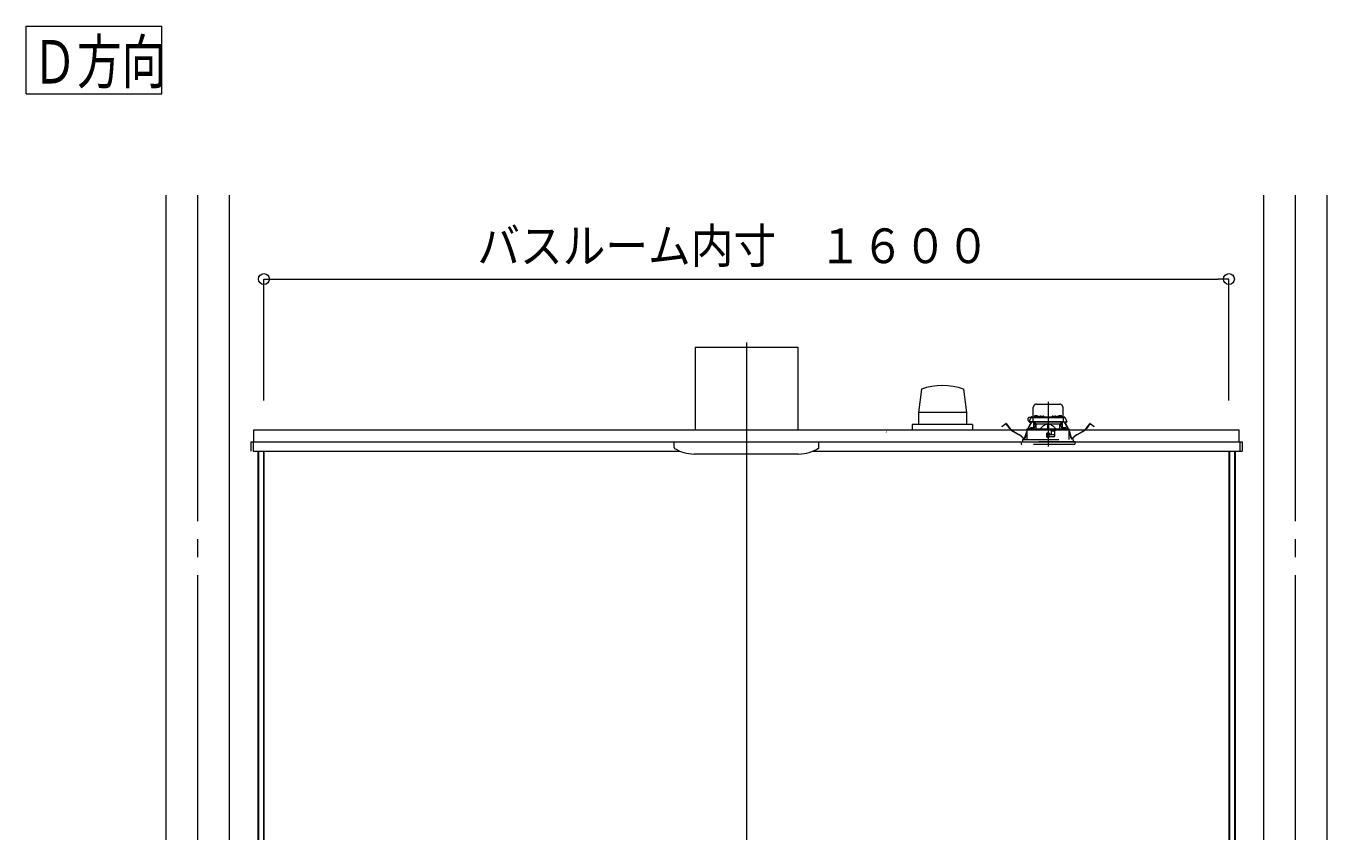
# Model space of a CAD drawing. Units: millimetres on the paper. Extents: x -305 to 305, y -152 to 152.
# Drawn here: x -139.7 to -67.8, y -46.2 to -1.7 of the extents above; entities that cross this region are included whole.
import ezdxf
from ezdxf.enums import TextEntityAlignment as Align

# ---------------------------------------------------------------- set-up
doc = ezdxf.new("R2010")
doc.units = ezdxf.units.MM
doc.linetypes.add('DASHED2', pattern=[3, 2, -1])
doc.linetypes.add('LONG_CHAIN', pattern=[21, 18, -1, 1, -1])
doc.layers.add('0-0_0', color=7, linetype='Continuous', lineweight=9)
doc.layers.add('0-1_VIEW0001', color=7, linetype='Continuous', lineweight=9)
doc.styles.add('ＭＳ ゴシック', font='')
doc.styles.get('ＭＳ ゴシック').set_extended_font_data('MS Gothic')

# ---------------------------------------------------------------- blocks, each defined once
blk = doc.blocks.new('_ORIGIN')
at = {"layer": '0-0_0'}
blk.add_line((0, 0), (-1, 0), dxfattribs=at)
blk.add_circle((0, 0), 0.5, dxfattribs=at)

msp = doc.modelspace()

# ---------------------------------------------------------------- linework, layer by layer
at = {"layer": '0-0_0'}
for p, q in [((-126.591, -22.398), (-126.591, -15.687)), ((-125.991, -15.687), (-73.858, -15.687)), ((-73.258, -22.398), (-73.258, -15.687))]:
    msp.add_line(p, q, dxfattribs=at)
at = {"layer": '0-1_VIEW0001'}
for p, q in [((-139.743, -5.461), (-139.743, -1.711)), ((-139.743, -1.711), (-132.243, -1.711)), ((-132.243, -5.461), (-132.243, -1.711)), ((-139.743, -5.461), (-132.243, -5.461)), ((-132.008, -11.053), (-132.008, -96.553)), ((-128.508, -11.053), (-128.508, -96.553)), ((-71.341, -11.053), (-71.341, -96.553)), ((-67.841, -11.053), (-67.841, -96.553)), ((-102.758, -19.453), (-102.758, -24.02)), ((-102.758, -19.453), (-97.091, -19.453)), ((-97.091, -19.453), (-97.091, -24.02)), ((-90.259, -21.771), (-90.417, -23.054)), ((-87.925, -21.77), (-87.767, -23.054)), ((-90.758, -23.72), (-90.758, -24.02)), ((-87.425, -23.72), (-90.758, -23.72)), ((-87.766, -23.054), (-90.416, -23.054)), ((-90.416, -23.054), (-90.416, -23.72)), ((-87.766, -23.054), (-87.766, -23.72)), ((-87.425, -23.72), (-87.425, -24.02)), ((-127.158, -24.02), (-72.691, -24.02)), ((-127.158, -24.687), (-127.158, -24.02)), ((-72.691, -24.687), (-72.691, -24.02)), ((-127.325, -24.687), (-127.325, -25.187)), ((-127.325, -24.687), (-72.525, -24.687)), ((-127.158, -24.687), (-127.191, -24.687)), ((-127.191, -24.687), (-127.191, -25.187)), ((-103.925, -24.984), (-103.925, -24.687)), ((-95.925, -24.984), (-95.925, -24.687)), ((-72.681, -24.687), (-72.691, -24.687)), ((-72.681, -24.687), (-72.658, -24.687)), ((-72.658, -24.687), (-72.658, -24.977)), ((-72.658, -24.687), (-72.658, -25.187)), ((-72.525, -24.687), (-72.525, -25.187)), ((-127.191, -25.187), (-103.618, -25.187)), ((-126.931, -25.187), (-126.931, -89.287)), ((-126.891, -25.187), (-126.891, -89.52)), ((-126.615, -25.187), (-126.615, -90.553)), ((-126.591, -25.187), (-126.591, -90.553)), ((-97.043, -25.353), (-102.819, -25.353)), ((-99.925, -25.187), (-99.925, -76.953)), ((-96.231, -25.187), (-72.525, -25.187)), ((-73.258, -25.187), (-73.258, -90.62)), ((-73.235, -25.187), (-73.235, -90.553)), ((-72.958, -25.187), (-72.958, -89.52)), ((-72.918, -25.187), (-72.918, -89.353))]:
    msp.add_line(p, q, dxfattribs=at)
at = {"layer": '0-1_VIEW0001', "linetype": 'LONG_CHAIN'}
for p, q in [((-130.258, -11.053), (-130.258, -106.887)), ((-69.591, -11.053), (-69.591, -106.887)), ((-99.925, -19.184), (-99.925, -25.848)), ((-83.258, -22.475), (-83.258, -24.936))]:
    msp.add_line(p, q, dxfattribs=at)
at = {"layer": '0-1_VIEW0001', "linetype": 'DASHED2'}
for p, q in [((-84.08, -23.307), (-84.071, -22.764)), ((-83.904, -22.6), (-82.612, -22.6)), ((-82.445, -22.764), (-82.435, -23.307)), ((-85.736, -23.783), (-85.601, -23.68)), ((-85.594, -23.689), (-85.729, -23.792)), ((-85.378, -23.943), (-85.571, -23.692)), ((-85.561, -23.685), (-85.369, -23.936)), ((-84.368, -23.97), (-84.232, -23.681)), ((-84.222, -23.686), (-84.355, -23.97)), ((-84.267, -23.59), (-84.285, -23.59)), ((-84.19, -23.33), (-84.28, -23.33)), ((-84.082, -23.59), (-84.267, -23.59)), ((-84.222, -23.686), (-84.232, -23.681)), ((-84.193, -23.626), (-84.222, -23.686)), ((-84.204, -23.359), (-84.192, -23.333)), ((-84.189, -23.59), (-84.204, -23.621)), ((-84.177, -23.59), (-84.193, -23.626)), ((-84.192, -23.333), (-84.189, -23.326)), ((-84.174, -23.34), (-84.063, -23.34)), ((-84.158, -23.307), (-83.896, -23.307)), ((-84.097, -23.373), (-84.1, -23.573)), ((-83.962, -23.573), (-84.1, -23.573)), ((-84.097, -23.307), (-84.096, -23.277)), ((-83.951, -23.59), (-84.082, -23.59)), ((-84.08, -23.26), (-84.08, -23.26)), ((-84.063, -23.34), (-83.941, -23.34)), ((-83.937, -23.727), (-84.053, -23.967)), ((-84.041, -23.943), (-84.041, -23.59)), ((-84.025, -23.59), (-84.025, -23.727)), ((-83.929, -23.727), (-84.025, -23.727)), ((-84.014, -23.279), (-84.016, -23.307)), ((-83.938, -23.663), (-84.011, -23.59)), ((-83.977, -23.246), (-83.978, -23.246)), ((-82.554, -23.573), (-83.962, -23.573)), ((-82.564, -23.59), (-83.951, -23.59)), ((-83.941, -23.34), (-82.575, -23.34)), ((-83.908, -23.966), (-83.908, -23.693)), ((-83.897, -23.312), (-83.9, -23.34)), ((-83.871, -23.246), (-83.873, -23.246)), ((-83.86, -23.28), (-83.861, -23.28)), ((-83.755, -23.28), (-83.756, -23.28)), ((-83.72, -23.307), (-83.694, -23.307)), ((-83.716, -23.34), (-83.719, -23.312)), ((-83.694, -23.29), (-83.695, -23.34)), ((-83.66, -23.257), (-83.522, -23.257)), ((-83.488, -23.34), (-83.489, -23.29)), ((-83.488, -23.307), (-83.027, -23.307)), ((-83.283, -23.693), (-83.283, -23.96)), ((-83.233, -23.693), (-83.233, -23.96)), ((-83.027, -23.29), (-83.028, -23.34)), ((-82.994, -23.257), (-82.855, -23.257)), ((-82.821, -23.34), (-82.822, -23.29)), ((-82.822, -23.307), (-82.796, -23.307)), ((-82.797, -23.312), (-82.8, -23.34)), ((-82.76, -23.28), (-82.761, -23.28)), ((-82.655, -23.28), (-82.656, -23.28)), ((-82.643, -23.246), (-82.645, -23.246)), ((-82.62, -23.307), (-82.357, -23.307)), ((-82.616, -23.34), (-82.619, -23.312)), ((-82.608, -23.966), (-82.608, -23.693)), ((-82.491, -23.727), (-82.587, -23.727)), ((-82.463, -23.967), (-82.579, -23.727)), ((-82.505, -23.59), (-82.577, -23.663)), ((-82.575, -23.34), (-82.452, -23.34)), ((-82.434, -23.59), (-82.564, -23.59)), ((-82.415, -23.573), (-82.554, -23.573)), ((-82.538, -23.246), (-82.539, -23.246)), ((-82.5, -23.307), (-82.502, -23.279)), ((-82.491, -23.727), (-82.491, -23.59)), ((-82.475, -23.59), (-82.475, -23.943)), ((-82.452, -23.34), (-82.342, -23.34)), ((-82.436, -23.26), (-82.436, -23.26)), ((-82.249, -23.59), (-82.434, -23.59)), ((-82.419, -23.277), (-82.419, -23.307)), ((-82.419, -23.373), (-82.415, -23.573)), ((-82.415, -23.573), (-82.248, -23.573)), ((-82.322, -23.626), (-82.339, -23.59)), ((-82.327, -23.326), (-82.324, -23.333)), ((-82.312, -23.621), (-82.326, -23.59)), ((-82.324, -23.333), (-82.312, -23.359)), ((-82.312, -23.359), (-82.212, -23.573)), ((-82.312, -23.621), (-82.283, -23.681)), ((-82.283, -23.681), (-82.294, -23.686)), ((-82.161, -23.97), (-82.294, -23.686)), ((-82.283, -23.681), (-82.148, -23.97)), ((-82.23, -23.59), (-82.249, -23.59)), ((-82.212, -23.573), (-82.248, -23.573)), ((-81.147, -23.936), (-80.954, -23.685)), ((-80.945, -23.692), (-81.138, -23.943)), ((-80.787, -23.792), (-80.922, -23.689)), ((-80.915, -23.68), (-80.78, -23.783)), ((-85.815, -23.844), (-85.736, -23.783)), ((-85.808, -23.853), (-85.815, -23.844)), ((-85.729, -23.792), (-85.808, -23.853)), ((-84.87, -24.286), (-85.163, -24.127)), ((-85.157, -24.117), (-84.864, -24.276)), ((-84.539, -24.461), (-84.524, -24.375)), ((-84.513, -24.377), (-84.527, -24.463)), ((-84.455, -24.156), (-84.43, -24.103)), ((-84.43, -24.13), (-84.445, -24.161)), ((-84.43, -24.027), (-84.431, -24.553)), ((-84.424, -23.987), (-84.424, -24.027)), ((-84.407, -23.97), (-84.423, -23.987)), ((-84.407, -23.97), (-83.258, -23.96)), ((-84.248, -23.94), (-84.251, -23.968)), ((-84.251, -23.968), (-84.067, -23.968)), ((-84.211, -23.908), (-84.212, -23.908)), ((-84.106, -23.908), (-84.107, -23.908)), ((-84.067, -23.968), (-84.07, -23.94)), ((-83.333, -24.2), (-83.331, -24.42)), ((-83.326, -24.29), (-83.332, -24.29)), ((-83.188, -24.193), (-83.326, -24.193)), ((-83.325, -24.345), (-83.326, -24.194)), ((-83.258, -24.343), (-83.325, -24.345)), ((-83.325, -24.41), (-83.325, -24.345)), ((-83.258, -24.41), (-83.325, -24.41)), ((-83.324, -24.427), (-83.188, -24.427)), ((-83.258, -23.96), (-82.109, -23.97)), ((-83.258, -24.193), (-83.258, -24.343)), ((-83.191, -24.345), (-83.258, -24.343)), ((-83.191, -24.41), (-83.258, -24.41)), ((-83.191, -24.345), (-83.189, -24.193)), ((-83.191, -24.41), (-83.191, -24.345)), ((-82.886, -24.29), (-83.19, -24.29)), ((-83.181, -24.239), (-83.181, -24.2)), ((-83.181, -24.42), (-83.181, -24.387)), ((-83.151, -24.274), (-83.178, -24.246)), ((-83.171, -24.377), (-82.888, -24.377)), ((-83.091, -24.277), (-83.144, -24.277)), ((-83.115, -24.027), (-82.848, -24.027)), ((-82.882, -24.093), (-83.081, -24.093)), ((-82.887, -24.377), (-82.882, -24.061)), ((-82.881, -24.06), (-82.868, -24.047)), ((-82.881, -24.37), (-82.881, -24.06)), ((-82.446, -23.94), (-82.448, -23.968)), ((-82.448, -23.968), (-82.265, -23.968)), ((-82.409, -23.908), (-82.41, -23.908)), ((-82.303, -23.908), (-82.305, -23.908)), ((-82.265, -23.968), (-82.268, -23.94)), ((-82.092, -23.987), (-82.109, -23.97)), ((-82.092, -24.027), (-82.092, -23.987)), ((-82.084, -24.553), (-82.086, -24.027)), ((-82.085, -24.103), (-82.06, -24.156)), ((-82.071, -24.161), (-82.085, -24.13)), ((-81.989, -24.463), (-82.003, -24.377)), ((-81.992, -24.375), (-81.977, -24.461)), ((-81.651, -24.276), (-81.358, -24.117)), ((-81.353, -24.127), (-81.646, -24.286)), ((-80.707, -23.853), (-80.787, -23.792)), ((-80.78, -23.783), (-80.7, -23.844)), ((-80.7, -23.844), (-80.707, -23.853)), ((-81.758, -24.687), (-84.758, -24.687)), ((-84.758, -24.687), (-84.749, -24.79)), ((-84.668, -24.553), (-81.848, -24.553)), ((-84.668, -24.553), (-84.668, -24.687)), ((-81.848, -24.687), (-81.848, -24.553)), ((-81.767, -24.79), (-81.758, -24.687))]:
    msp.add_line(p, q, dxfattribs=at)
for points in [[(-84.1, -23.573), (-84.267, -23.573), (-84.304, -23.573), (-84.204, -23.359)], [(-84.232, -23.681), (-84.204, -23.621), (-84.193, -23.626)], [(-83.938, -23.663), (-83.908, -23.693), (-83.283, -23.693)], [(-83.913, -23.242), (-83.913, -23.246), (-83.936, -23.246), (-83.936, -23.242)], [(-83.929, -23.727), (-83.927, -23.723), (-83.925, -23.719), (-83.923, -23.715), (-83.921, -23.71), (-83.919, -23.706), (-83.917, -23.702), (-83.915, -23.698), (-83.913, -23.694), (-83.911, -23.69)], [(-83.796, -23.275), (-83.796, -23.28), (-83.82, -23.28), (-83.82, -23.275)], [(-83.283, -23.704), (-83.309, -23.707), (-83.335, -23.711), (-83.36, -23.718), (-83.385, -23.726), (-83.409, -23.736), (-83.433, -23.747), (-83.456, -23.76), (-83.478, -23.773), (-83.5, -23.788), (-83.521, -23.803), (-83.542, -23.819), (-83.562, -23.835), (-83.582, -23.853), (-83.601, -23.87), (-83.62, -23.888), (-83.639, -23.907), (-83.657, -23.926), (-83.675, -23.945), (-83.692, -23.964)], [(-83.233, -23.693), (-83.258, -23.693), (-83.283, -23.693)], [(-83.233, -23.693), (-82.608, -23.693), (-82.577, -23.663)], [(-82.823, -23.964), (-82.843, -23.943), (-82.863, -23.921), (-82.884, -23.9), (-82.904, -23.88), (-82.926, -23.86), (-82.948, -23.84), (-82.97, -23.822), (-82.993, -23.804), (-83.017, -23.787), (-83.042, -23.771), (-83.067, -23.756), (-83.093, -23.742), (-83.119, -23.731), (-83.147, -23.721), (-83.175, -23.713), (-83.204, -23.708), (-83.233, -23.704)], [(-82.696, -23.275), (-82.696, -23.28), (-82.72, -23.28), (-82.72, -23.275)], [(-82.604, -23.69), (-82.602, -23.694), (-82.6, -23.698), (-82.599, -23.702), (-82.597, -23.706), (-82.595, -23.71), (-82.593, -23.715), (-82.591, -23.719), (-82.589, -23.723), (-82.587, -23.727)], [(-82.58, -23.242), (-82.58, -23.246), (-82.603, -23.246), (-82.603, -23.242)], [(-82.294, -23.686), (-82.322, -23.626), (-82.312, -23.621)], [(-83.09, -24.052), (-83.115, -24.027), (-84.43, -24.027)], [(-84.423, -23.987), (-84.412, -23.987), (-84.401, -23.986), (-84.39, -23.986), (-84.376, -23.986), (-84.362, -23.986), (-84.346, -23.986), (-84.329, -23.986), (-84.31, -23.986), (-84.291, -23.985), (-84.271, -23.985), (-84.25, -23.985), (-84.227, -23.985), (-84.204, -23.985), (-84.179, -23.985), (-84.154, -23.984), (-84.127, -23.984), (-84.1, -23.984), (-84.072, -23.984), (-84.043, -23.983), (-84.013, -23.983), (-83.983, -23.983), (-83.951, -23.983), (-83.919, -23.982), (-83.886, -23.982), (-83.853, -23.982), (-83.819, -23.981), (-83.784, -23.981), (-83.749, -23.981), (-83.713, -23.981), (-83.677, -23.98), (-83.64, -23.98), (-83.603, -23.98), (-83.566, -23.979), (-83.528, -23.979), (-83.49, -23.979), (-83.452, -23.978), (-83.413, -23.978), (-83.374, -23.978), (-83.336, -23.977)], [(-84.147, -23.904), (-84.147, -23.908), (-84.171, -23.908), (-84.171, -23.904)], [(-83.336, -23.977), (-83.297, -23.977), (-83.258, -23.977), (-83.221, -23.977), (-83.184, -23.977), (-83.147, -23.978), (-83.11, -23.978), (-83.073, -23.978), (-83.037, -23.978), (-83, -23.979), (-82.964, -23.979), (-82.928, -23.979), (-82.893, -23.98), (-82.858, -23.98), (-82.823, -23.98), (-82.789, -23.981), (-82.755, -23.981), (-82.721, -23.981), (-82.688, -23.981), (-82.656, -23.982), (-82.624, -23.982), (-82.593, -23.982), (-82.562, -23.983), (-82.532, -23.983), (-82.503, -23.983), (-82.475, -23.983), (-82.447, -23.984), (-82.42, -23.984), (-82.394, -23.984), (-82.369, -23.984), (-82.344, -23.984), (-82.321, -23.985), (-82.298, -23.985), (-82.276, -23.985), (-82.255, -23.985), (-82.235, -23.985), (-82.216, -23.986), (-82.198, -23.986), (-82.182, -23.986), (-82.166, -23.986)], [(-83.09, -24.052), (-83.081, -24.06), (-83.081, -24.267)], [(-82.086, -24.027), (-82.848, -24.027), (-82.868, -24.047)], [(-82.345, -23.904), (-82.345, -23.908), (-82.368, -23.908), (-82.368, -23.904)], [(-82.166, -23.986), (-82.151, -23.986), (-82.137, -23.986), (-82.124, -23.986), (-82.113, -23.986), (-82.103, -23.987), (-82.093, -23.987)], [(-81.8, -24.82), (-82.064, -24.82), (-84.716, -24.82)]]:
    msp.add_lwpolyline(points, dxfattribs=at)
at = {"layer": '0-1_VIEW0001'}
for centre, radius, start, end in [((-89.091, -25.073), 3.503, 70.55758, 109.47171), ((-92.228, -24.139), 0.0335, 0.98612, 16.52933), ((-103.858, -24.984), 0.0667, 180.00015, 237.49673), ((-102.819, -23.353), 2, 237.49668, 269.99996), ((-97.03, -23.353), 2, 270.00004, 303.55725), ((-95.991, -24.984), 0.0667, 302.50327, 359.99985), ((-101.035, -25.347), 0.0067, 180, 270.00004), ((-96.891, -25.279), 0.01, 270, 303.55494)]:
    msp.add_arc(centre, radius, start, end, dxfattribs=at)
at = {"layer": '0-1_VIEW0001', "linetype": 'DASHED2'}
for centre, radius, start, end in [((-83.904, -22.767), 0.167, 90, 179), ((-82.612, -22.767), 0.167, 1, 90), ((-85.584, -23.702), 0.0283, 37.5, 127.5), ((-85.584, -23.702), 0.0167, 37.5, 127.5), ((-84.28, -23.433), 0.103, 90, 266.04026), ((-84.285, -23.573), 0.0167, 180, 270), ((-84.174, -23.373), 0.0333, 90, 155), ((-84.158, -23.34), 0.0333, 90, 155), ((-84.082, -23.573), 0.0167, 180, 270), ((-84.08, -23.277), 0.0167, 90, 179), ((-84.063, -23.373), 0.0333, 90, 179), ((-83.981, -23.281), 0.0333, 106.25703, 175), ((-83.925, -23.473), 0.233, 103.21298, 106.25703), ((-83.925, -23.473), 0.233, 96.61914, 102.90381), ((-83.934, -23.432), 0.191, 92.17251, 95.2877), ((-83.945, -23.284), 0.0425, 78.75189, 85.33016), ((-83.905, -23.284), 0.0425, 94.66984, 101.24811), ((-83.915, -23.432), 0.191, 84.7123, 87.82749), ((-83.925, -23.473), 0.233, 77.09619, 83.38086), ((-83.864, -23.315), 0.0333, 106.25703, 175), ((-83.808, -23.507), 0.233, 103.21298, 106.25703), ((-83.925, -23.473), 0.233, 73.74297, 76.78702), ((-83.869, -23.281), 0.0333, 10.42157, 73.74297), ((-83.808, -23.507), 0.233, 96.61914, 102.90381), ((-83.817, -23.466), 0.191, 92.17251, 95.2877), ((-83.828, -23.317), 0.0425, 78.75189, 85.33016), ((-83.788, -23.317), 0.0425, 94.66984, 101.24811), ((-83.799, -23.466), 0.191, 84.7123, 87.82749), ((-83.808, -23.507), 0.233, 77.09619, 83.38086), ((-83.808, -23.507), 0.233, 73.74297, 76.78702), ((-83.752, -23.315), 0.0333, 5, 73.74297), ((-83.66, -23.29), 0.0333, 90, 179), ((-83.522, -23.29), 0.0333, 1, 90), ((-82.994, -23.29), 0.0333, 90, 179), ((-82.855, -23.29), 0.0333, 1, 90), ((-82.764, -23.315), 0.0333, 106.25703, 175), ((-82.708, -23.507), 0.233, 103.21298, 106.25703), ((-82.708, -23.507), 0.233, 96.61914, 102.90381), ((-82.717, -23.466), 0.191, 92.17251, 95.2877), ((-82.728, -23.317), 0.0425, 78.75189, 85.33016), ((-82.688, -23.317), 0.0425, 94.66984, 101.24811), ((-82.699, -23.466), 0.191, 84.7123, 87.82749), ((-82.708, -23.507), 0.233, 77.09619, 83.38086), ((-82.647, -23.281), 0.0333, 106.25703, 169.57843), ((-82.591, -23.473), 0.233, 103.21298, 106.25703), ((-82.708, -23.507), 0.233, 73.74297, 76.78702), ((-82.591, -23.473), 0.233, 96.61914, 102.90381), ((-82.652, -23.315), 0.0333, 5, 73.74297), ((-82.6, -23.432), 0.191, 92.17251, 95.2877), ((-82.611, -23.284), 0.0425, 78.75189, 85.33016), ((-82.571, -23.284), 0.0425, 94.66984, 101.24811), ((-82.582, -23.432), 0.191, 84.7123, 87.82749), ((-82.591, -23.473), 0.233, 77.09619, 83.38086), ((-82.591, -23.473), 0.233, 73.74297, 76.78702), ((-82.535, -23.281), 0.0333, 5, 73.74297), ((-82.452, -23.373), 0.0333, 1, 90), ((-82.436, -23.277), 0.0167, 1, 90), ((-82.434, -23.573), 0.0167, 270, 0), ((-82.357, -23.34), 0.0333, 25, 90), ((-82.342, -23.373), 0.0333, 25, 90), ((-82.23, -23.573), 0.0167, 270, 0), ((-80.932, -23.702), 0.0283, 52.5, 142.5), ((-80.932, -23.702), 0.0167, 52.5, 142.5), ((-84.838, -23.529), 0.68, 217.5, 241.50714), ((-84.838, -23.529), 0.668, 217.5, 241.50714), ((-85.252, -24.989), 0.8, 38.69274, 61.50714), ((-85.252, -24.989), 0.812, 38.69274, 61.50714), ((-83.691, -24.516), 0.845, 154.81694, 170.44527), ((-83.691, -24.516), 0.833, 154.81694, 170.44527), ((-84.215, -23.943), 0.0333, 106.25703, 175), ((-84.159, -24.135), 0.233, 103.21298, 106.25703), ((-84.159, -24.135), 0.233, 96.61914, 102.90381), ((-84.168, -24.094), 0.191, 92.17251, 95.2877), ((-84.179, -23.945), 0.0425, 78.75189, 85.33016), ((-84.139, -23.945), 0.0425, 94.66984, 101.24811), ((-84.15, -24.094), 0.191, 84.7123, 87.82749), ((-84.159, -24.135), 0.233, 77.09619, 83.38086), ((-84.159, -24.135), 0.233, 73.74297, 76.78702), ((-84.103, -23.943), 0.0333, 5, 73.74297), ((-83.171, -24.239), 0.01, 180, 225), ((-83.171, -24.387), 0.01, 90, 180), ((-83.144, -24.267), 0.01, 225, 270), ((-83.091, -24.267), 0.01, 270, 0), ((-82.413, -23.943), 0.0333, 106.25703, 175), ((-82.357, -24.135), 0.233, 103.21298, 106.25703), ((-82.357, -24.135), 0.233, 96.61914, 102.90381), ((-82.366, -24.094), 0.191, 92.17251, 95.2877), ((-82.377, -23.945), 0.0425, 78.75189, 85.33016), ((-82.337, -23.945), 0.0425, 94.66984, 101.24811), ((-82.348, -24.094), 0.191, 84.7123, 87.82749), ((-82.357, -24.135), 0.233, 77.09619, 83.38086), ((-82.357, -24.135), 0.233, 73.74297, 76.78702), ((-82.301, -23.943), 0.0333, 5, 73.74297), ((-82.825, -24.516), 0.833, 9.55473, 25.18306), ((-82.825, -24.516), 0.845, 9.55473, 25.18306), ((-81.264, -24.989), 0.812, 118.49286, 141.30726), ((-81.264, -24.989), 0.8, 118.49286, 141.30726), ((-81.677, -23.529), 0.668, 298.49286, 322.5), ((-81.677, -23.529), 0.68, 298.49286, 322.5), ((-84.716, -24.787), 0.0333, 185, 270), ((-84.583, -24.453), 0.0567, 218.69274, 350.44527), ((-84.583, -24.453), 0.045, 218.69274, 350.44527), ((-81.933, -24.453), 0.0567, 189.55473, 321.30726), ((-81.933, -24.453), 0.045, 189.55473, 321.30726), ((-81.8, -24.787), 0.0333, 270, 355)]:
    msp.add_arc(centre, radius, start, end, dxfattribs=at)

# ---------------------------------------------------------------- block references
at = {"layer": '0-0_0', "xscale": 0.6, "yscale": 0.6, "rotation": 180}
msp.add_blockref('_ORIGIN', (-126.591, -15.687), dxfattribs=at)
at = {"layer": '0-0_0', "xscale": 0.6, "yscale": 0.6}
msp.add_blockref('_ORIGIN', (-73.258, -15.687), dxfattribs=at)

# ---------------------------------------------------------------- texts
at = {"layer": '0-0_0', "style": 'ＭＳ ゴシック', "width": 0.9}
msp.add_text('バスルーム内寸\u3000１６００', height=1.921, dxfattribs=at).set_placement((-114.799, -15.387), align=Align.BOTTOM_LEFT)
at = {"layer": '0-1_VIEW0001', "style": 'ＭＳ ゴシック', "width": 0.75}
msp.add_text('Ｄ方向', height=2.405, dxfattribs=at).set_placement((-139.387, -5.61), align=Align.BOTTOM_LEFT)

doc.saveas('drawing.dxf')
